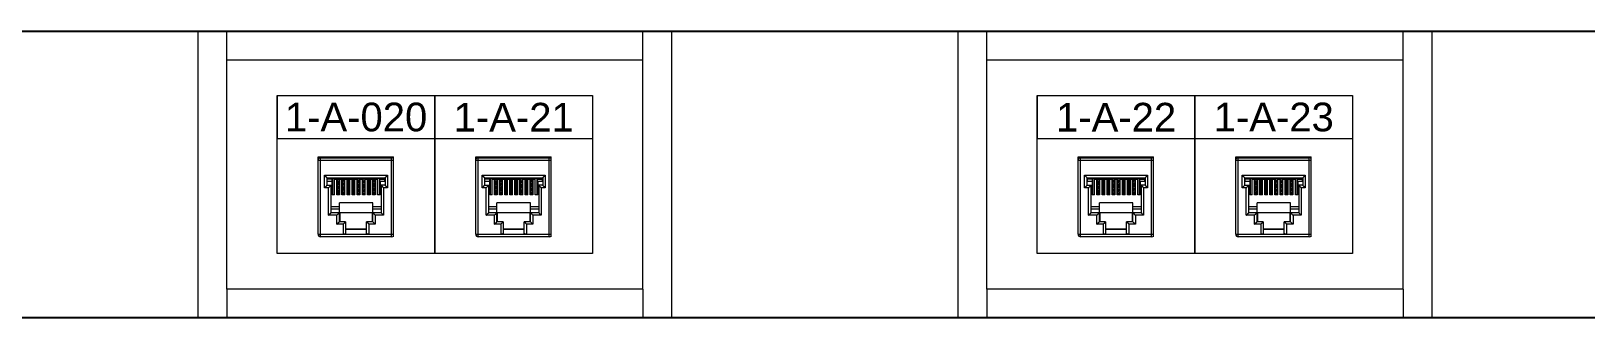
# Model space of a CAD drawing. Header units: metres. Extents: x -42301 to 31628, y -23013 to 30697.
# Drawn here: x 12948 to 19955, y 6381 to 7672 of the extents above; entities that cross this region are included whole.
import ezdxf

# ---------------------------------------------------------------- set-up
doc = ezdxf.new("R2010")
doc.units = ezdxf.units.M
doc.header["$LTSCALE"] = 0.01
doc.header["$MEASUREMENT"] = 0
doc.layers.add('Canales', color=250, linetype='Continuous', lineweight=25)
doc.layers.add('Roseta', color=250, linetype='Continuous', lineweight=5)
doc.styles.get("Standard").update_dxf_attribs({"font": 'Arial.ttf'})
pattern_1 = [(45, (-1253.841, -7845.457), (-4.0459774, 4.0459774), [])]
pattern_2 = [(45, (-543.4906, -7845.457), (-4.0459774, 4.0459774), [])]
pattern_3 = [(45, (2171.3384, -7845.457), (-4.0459774, 4.0459774), [])]
pattern_4 = [(45, (2881.6886, -7845.457), (-4.0459774, 4.0459774), [])]

msp = doc.modelspace()

# ---------------------------------------------------------------- hatches: boundary and pattern name
at = {"layer": 'Roseta'}
h = msp.add_hatch(dxfattribs=at)
h.set_pattern_fill('ANSI31', color=256, scale=1.802166, style=0)
h.set_pattern_definition(pattern_1)
h.paths.add_polyline_path([(14337.7, 7010.2), (14330.1, 7010.2), (14328.1, 7010), (14328.1, 6935.6), (14337.7, 6935.6)])
h = msp.add_hatch(dxfattribs=at)
h.set_pattern_fill('ANSI31', color=256, scale=1.802166, style=0)
h.set_pattern_definition(pattern_1)
h.paths.add_polyline_path([(14360.7, 7010.2), (14352.6, 7010.2), (14351, 7010), (14351, 6935.6), (14360.7, 6935.6)])
h.paths.add_polyline_path([(14383.5, 7010.2), (14373.8, 7010.2), (14373.8, 6935.6), (14383.5, 6935.6)])
h.paths.add_polyline_path([(14406.4, 7010.2), (14396.8, 7010.2), (14396.8, 6935.6), (14406.4, 6935.6)])
h.paths.add_polyline_path([(14429.2, 7010.2), (14419.5, 7010.2), (14419.5, 6935.6), (14429.2, 6935.6)])
h.paths.add_polyline_path([(14442.5, 6935.6), (14452.2, 6935.6), (14452.2, 7010.2), (14442.5, 7010.2)])
h.paths.add_polyline_path([(14465.5, 6935.6), (14475.2, 6935.6), (14475.2, 7010.2), (14465.5, 7010.2)])
h = msp.add_hatch(dxfattribs=at)
h.set_pattern_fill('ANSI31', color=256, scale=1.802166, style=0)
h.set_pattern_definition(pattern_1)
h.paths.add_polyline_path([(14488.8, 6935.6), (14498.5, 6935.6), (14498.5, 7010.1), (14497.9, 7010.2), (14488.8, 7010.2)])
h = msp.add_hatch(dxfattribs=at)
h.set_pattern_fill('ANSI31', color=256, scale=1.802166, style=0)
h.set_pattern_definition(pattern_2)
h.paths.add_polyline_path([(15048.1, 7010.2), (15040.5, 7010.2), (15038.5, 7010), (15038.5, 6935.6), (15048.1, 6935.6)])
h = msp.add_hatch(dxfattribs=at)
h.set_pattern_fill('ANSI31', color=256, scale=1.802166, style=0)
h.set_pattern_definition(pattern_2)
h.paths.add_polyline_path([(15071, 7010.2), (15062.9, 7010.2), (15061.4, 7010), (15061.4, 6935.6), (15071, 6935.6)])
h.paths.add_polyline_path([(15093.8, 7010.2), (15084.2, 7010.2), (15084.2, 6935.6), (15093.8, 6935.6)])
h.paths.add_polyline_path([(15116.8, 7010.2), (15107.1, 7010.2), (15107.1, 6935.6), (15116.8, 6935.6)])
h.paths.add_polyline_path([(15139.6, 7010.2), (15129.9, 7010.2), (15129.9, 6935.6), (15139.6, 6935.6)])
h.paths.add_polyline_path([(15152.8, 6935.6), (15162.6, 6935.6), (15162.6, 7010.2), (15152.8, 7010.2)])
h.paths.add_polyline_path([(15175.9, 6935.6), (15185.6, 6935.6), (15185.6, 7010.2), (15175.9, 7010.2)])
h = msp.add_hatch(dxfattribs=at)
h.set_pattern_fill('ANSI31', color=256, scale=1.802166, style=0)
h.set_pattern_definition(pattern_2)
h.paths.add_polyline_path([(15199.2, 6935.6), (15208.9, 6935.6), (15208.9, 7010.1), (15208.2, 7010.2), (15199.2, 7010.2)])
h = msp.add_hatch(dxfattribs=at)
h.set_pattern_fill('ANSI31', color=256, scale=1.802166, style=0)
h.set_pattern_definition(pattern_3)
h.paths.add_polyline_path([(17762.9, 7010.2), (17755.3, 7010.2), (17753.3, 7010), (17753.3, 6935.6), (17762.9, 6935.6)])
h = msp.add_hatch(dxfattribs=at)
h.set_pattern_fill('ANSI31', color=256, scale=1.802166, style=0)
h.set_pattern_definition(pattern_3)
h.paths.add_polyline_path([(17785.8, 7010.2), (17777.8, 7010.2), (17776.2, 7010), (17776.2, 6935.6), (17785.8, 6935.6)])
h.paths.add_polyline_path([(17808.7, 7010.2), (17799, 7010.2), (17799, 6935.6), (17808.7, 6935.6)])
h.paths.add_polyline_path([(17831.6, 7010.2), (17821.9, 7010.2), (17821.9, 6935.6), (17831.6, 6935.6)])
h.paths.add_polyline_path([(17854.4, 7010.2), (17844.7, 7010.2), (17844.7, 6935.6), (17854.4, 6935.6)])
h.paths.add_polyline_path([(17867.7, 6935.6), (17877.4, 6935.6), (17877.4, 7010.2), (17867.7, 7010.2)])
h.paths.add_polyline_path([(17890.7, 6935.6), (17900.4, 6935.6), (17900.4, 7010.2), (17890.7, 7010.2)])
h = msp.add_hatch(dxfattribs=at)
h.set_pattern_fill('ANSI31', color=256, scale=1.802166, style=0)
h.set_pattern_definition(pattern_3)
h.paths.add_polyline_path([(17914, 6935.6), (17923.7, 6935.6), (17923.7, 7010.1), (17923.1, 7010.2), (17914, 7010.2)])
h = msp.add_hatch(dxfattribs=at)
h.set_pattern_fill('ANSI31', color=256, scale=1.802166, style=0)
h.set_pattern_definition(pattern_4)
h.paths.add_polyline_path([(18473.3, 7010.2), (18465.7, 7010.2), (18463.6, 7010), (18463.6, 6935.6), (18473.3, 6935.6)])
h = msp.add_hatch(dxfattribs=at)
h.set_pattern_fill('ANSI31', color=256, scale=1.802166, style=0)
h.set_pattern_definition(pattern_4)
h.paths.add_polyline_path([(18496.2, 7010.2), (18488.1, 7010.2), (18486.5, 7010), (18486.5, 6935.6), (18496.2, 6935.6)])
h.paths.add_polyline_path([(18519, 7010.2), (18509.4, 7010.2), (18509.4, 6935.6), (18519, 6935.6)])
h.paths.add_polyline_path([(18542, 7010.2), (18532.3, 7010.2), (18532.3, 6935.6), (18542, 6935.6)])
h.paths.add_polyline_path([(18564.8, 7010.2), (18555.1, 7010.2), (18555.1, 6935.6), (18564.8, 6935.6)])
h.paths.add_polyline_path([(18578, 6935.6), (18587.7, 6935.6), (18587.7, 7010.2), (18578, 7010.2)])
h.paths.add_polyline_path([(18601.1, 6935.6), (18610.7, 6935.6), (18610.7, 7010.2), (18601.1, 7010.2)])
h = msp.add_hatch(dxfattribs=at)
h.set_pattern_fill('ANSI31', color=256, scale=1.802166, style=0)
h.set_pattern_definition(pattern_4)
h.paths.add_polyline_path([(18624.4, 6935.6), (18634, 6935.6), (18634, 7010.1), (18633.4, 7010.2), (18624.4, 7010.2)])

# ---------------------------------------------------------------- linework, layer by layer
at = {"layer": 'Canales'}
for p, q in [((7078.3, 7672.3), (25159.9, 7672.3)), ((25159.9, 6380.8), (7078.3, 6380.8))]:
    msp.add_line(p, q, dxfattribs=at)
at = {"layer": 'Roseta'}
for p, q in [((13701.3, 7672.3), (15834.9, 7672.3)), ((13701.3, 6380.8), (13701.3, 7672.3)), ((13830.5, 6509.9), (13830.5, 7672.3)), ((15705.8, 6509.9), (15705.8, 7672.3)), ((15834.9, 7672.3), (15834.9, 6380.8)), ((17126.5, 7672.3), (19260.1, 7672.3)), ((17126.5, 6380.8), (17126.5, 7672.3)), ((17255.6, 6509.9), (17255.6, 7672.3)), ((19131, 6509.9), (19131, 7672.3)), ((19260.1, 7672.3), (19260.1, 6380.8)), ((13830.5, 7543.2), (15705.8, 7543.2)), ((17255.6, 7543.2), (19131, 7543.2)), ((14057.8, 7381.7), (14768.1, 7381.7)), ((14057.8, 6671.4), (14057.8, 7381.7)), ((14057.8, 7381.7), (14057.8, 7188)), ((14768.1, 7381.7), (14768.1, 6671.4)), ((14768.1, 7381.7), (15478.5, 7381.7)), ((14768.1, 6671.4), (14768.1, 7381.7)), ((14768.1, 6671.4), (14768.1, 7381.7)), ((15478.5, 7381.7), (15478.5, 6671.4)), ((17482.9, 7381.7), (18193.3, 7381.7)), ((17482.9, 6671.4), (17482.9, 7381.7)), ((17482.9, 7381.7), (17482.9, 7188)), ((18193.3, 7381.7), (18193.3, 6671.4)), ((18193.3, 7381.7), (18903.6, 7381.7)), ((18193.3, 6671.4), (18193.3, 7381.7)), ((18193.3, 6671.4), (18193.3, 7381.7)), ((18903.6, 7381.7), (18903.6, 6671.4)), ((14057.8, 7188), (15478.5, 7188)), ((17482.9, 7188), (18903.6, 7188)), ((14241.7, 7106.5), (14581.9, 7106.5)), ((14952.1, 7106.5), (15292.2, 7106.5)), ((17666.9, 7106.5), (18007.1, 7106.5)), ((18377.3, 7106.5), (18717.4, 7106.5)), ((14572.9, 6746.1), (14253, 6746.1)), ((15283.2, 6746.1), (14963.4, 6746.1)), ((17998.1, 6746.1), (17678.2, 6746.1)), ((18708.4, 6746.1), (18388.5, 6746.1)), ((14768.1, 6671.4), (14057.8, 6671.4)), ((15478.5, 6671.4), (14768.1, 6671.4)), ((18193.3, 6671.4), (17482.9, 6671.4)), ((18903.6, 6671.4), (18193.3, 6671.4)), ((15705.8, 6509.9), (13830.5, 6509.9)), ((13830.5, 6509.9), (13830.5, 6380.8)), ((15705.8, 6509.9), (15705.8, 6380.8)), ((19131, 6509.9), (17255.6, 6509.9)), ((17255.6, 6509.9), (17255.6, 6380.8)), ((19131, 6509.9), (19131, 6380.8)), ((15834.9, 6380.8), (13701.3, 6380.8)), ((19260.1, 6380.8), (17126.5, 6380.8))]:
    msp.add_line(p, q, dxfattribs=at)
at = {"layer": 'Roseta', "linetype": 'Continuous'}
for p, q in [((14241.7, 6757.3), (14241.7, 7106.5)), ((14241.7, 7090.7), (14581.9, 7090.7)), ((14253, 6746.1), (14253, 7106.5)), ((14253, 7102), (14572.9, 7102)), ((14572.9, 6746.1), (14572.9, 7106.5)), ((14581.9, 6746.1), (14581.9, 7106.5)), ((14952.1, 6757.3), (14952.1, 7106.5)), ((14952.1, 7090.7), (15292.2, 7090.7)), ((14963.4, 6746.1), (14963.4, 7106.5)), ((14963.4, 7102), (15283.2, 7102)), ((15283.2, 6746.1), (15283.2, 7106.5)), ((15292.2, 6746.1), (15292.2, 7106.5)), ((17666.9, 6757.3), (17666.9, 7106.5)), ((17666.9, 7090.7), (18007.1, 7090.7)), ((17678.2, 6746.1), (17678.2, 7106.5)), ((17678.2, 7102), (17998.1, 7102)), ((17998.1, 6746.1), (17998.1, 7106.5)), ((18007.1, 6746.1), (18007.1, 7106.5)), ((18377.3, 6757.3), (18377.3, 7106.5)), ((18377.3, 7090.7), (18717.4, 7090.7)), ((18388.5, 6746.1), (18388.5, 7106.5)), ((18388.5, 7102), (18708.4, 7102)), ((18708.4, 6746.1), (18708.4, 7106.5)), ((18717.4, 6746.1), (18717.4, 7106.5)), ((14271, 7022.9), (14554.9, 7022.9)), ((14271, 6966.9), (14271, 7022.9)), ((14282.3, 7011.6), (14543.6, 7011.6)), ((14282.3, 6978.1), (14282.3, 7011.6)), ((14282.3, 7011.6), (14282.3, 7011.6)), ((14282.3, 7010.2), (14543.6, 7010.2)), ((14283.4, 6995), (14283.4, 7010.2)), ((14305.9, 6935.6), (14305.9, 7010.2)), ((14307.1, 7010.2), (14307.1, 6935.6)), ((14327.3, 7010.2), (14327.3, 6935.6)), ((14328.1, 7010.2), (14328.1, 6935.6)), ((14330.1, 7010.2), (14328.1, 7010)), ((14337.7, 7010.2), (14337.7, 6935.6)), ((14350.3, 7010.2), (14350.3, 6935.6)), ((14351, 7010.2), (14351, 6935.6)), ((14352.6, 7010.2), (14351, 7010)), ((14360.7, 7010.2), (14360.7, 6935.6)), ((14373.5, 7010.2), (14373.5, 6935.6)), ((14373.8, 7010.2), (14373.8, 6935.6)), ((14383.5, 7010.2), (14383.5, 6935.6)), ((14396.5, 7010.2), (14396.5, 6935.6)), ((14396.8, 7010.2), (14396.8, 6935.6)), ((14406.4, 7010.2), (14406.4, 6935.6)), ((14419.5, 7010.2), (14419.5, 6935.6)), ((14429.2, 7010.2), (14429.2, 6935.6)), ((14429.3, 7010.2), (14429.3, 6935.6)), ((14442.5, 7010.2), (14442.5, 6935.6)), ((14452.2, 7010.2), (14452.2, 6935.6)), ((14452.3, 7010.2), (14452.3, 6935.6)), ((14465.5, 7010.2), (14465.5, 6935.6)), ((14475.2, 7010.2), (14475.2, 6935.6)), ((14475.7, 7010.2), (14475.7, 6935.6)), ((14488.8, 7010.2), (14488.8, 6935.6)), ((14498.5, 7010.1), (14497.9, 7010.2)), ((14498.5, 7010.2), (14498.5, 6935.6)), ((14498.5, 7010.2), (14498.5, 7010.1)), ((14499, 7010.2), (14499, 6935.6)), ((14518.8, 6935.6), (14518.8, 7010.2)), ((14519.9, 6935.6), (14519.9, 7010.2)), ((14542.5, 6995), (14542.5, 7010.2)), ((14543.6, 7011.6), (14543.6, 6978.1)), ((14543.6, 7011.6), (14543.6, 7011.6)), ((14554.9, 7022.9), (14554.9, 6966.9)), ((14981.4, 7022.9), (15265.2, 7022.9)), ((14981.4, 6966.9), (14981.4, 7022.9)), ((14992.6, 7011.6), (15254, 7011.6)), ((14992.6, 6978.1), (14992.6, 7011.6)), ((14992.6, 7011.6), (14992.6, 7011.6)), ((14992.6, 7010.2), (15254, 7010.2)), ((14993.8, 6995), (14993.8, 7010.2)), ((15016.3, 6935.6), (15016.3, 7010.2)), ((15017.4, 7010.2), (15017.4, 6935.6)), ((15037.6, 7010.2), (15037.6, 6935.6)), ((15038.5, 7010.2), (15038.5, 6935.6)), ((15040.5, 7010.2), (15038.5, 7010)), ((15048.1, 7010.2), (15048.1, 6935.6)), ((15060.7, 7010.2), (15060.7, 6935.6)), ((15061.4, 7010.2), (15061.4, 6935.6)), ((15062.9, 7010.2), (15061.4, 7010)), ((15071, 7010.2), (15071, 6935.6)), ((15083.8, 7010.2), (15083.8, 6935.6)), ((15084.2, 7010.2), (15084.2, 6935.6)), ((15093.8, 7010.2), (15093.8, 6935.6)), ((15106.8, 7010.2), (15106.8, 6935.6)), ((15107.1, 7010.2), (15107.1, 6935.6)), ((15116.8, 7010.2), (15116.8, 6935.6)), ((15129.9, 7010.2), (15129.9, 6935.6)), ((15139.6, 7010.2), (15139.6, 6935.6)), ((15139.7, 7010.2), (15139.7, 6935.6)), ((15152.8, 7010.2), (15152.8, 6935.6)), ((15162.6, 7010.2), (15162.6, 6935.6)), ((15162.7, 7010.2), (15162.7, 6935.6)), ((15175.9, 7010.2), (15175.9, 6935.6)), ((15185.6, 7010.2), (15185.6, 6935.6)), ((15186, 7010.2), (15186, 6935.6)), ((15199.2, 7010.2), (15199.2, 6935.6)), ((15208.9, 7010.1), (15208.2, 7010.2)), ((15208.9, 7010.2), (15208.9, 6935.6)), ((15208.9, 7010.2), (15208.9, 7010.1)), ((15209.4, 7010.2), (15209.4, 6935.6)), ((15229.2, 6935.6), (15229.2, 7010.2)), ((15230.3, 6935.6), (15230.3, 7010.2)), ((15252.8, 6995), (15252.8, 7010.2)), ((15254, 7011.6), (15254, 6978.1)), ((15254, 7011.6), (15254, 7011.6)), ((15265.2, 7022.9), (15265.2, 6966.9)), ((17696.2, 7022.9), (17980, 7022.9)), ((17696.2, 6966.9), (17696.2, 7022.9)), ((17707.5, 7011.6), (17968.8, 7011.6)), ((17707.5, 6978.1), (17707.5, 7011.6)), ((17707.5, 7011.6), (17707.5, 7011.6)), ((17707.5, 7010.2), (17968.8, 7010.2)), ((17708.6, 6995), (17708.6, 7010.2)), ((17731.1, 6935.6), (17731.1, 7010.2)), ((17732.2, 7010.2), (17732.2, 6935.6)), ((17752.5, 7010.2), (17752.5, 6935.6)), ((17753.3, 7010.2), (17753.3, 6935.6)), ((17755.3, 7010.2), (17753.3, 7010)), ((17762.9, 7010.2), (17762.9, 6935.6)), ((17775.5, 7010.2), (17775.5, 6935.6)), ((17776.2, 7010.2), (17776.2, 6935.6)), ((17777.8, 7010.2), (17776.2, 7010)), ((17785.8, 7010.2), (17785.8, 6935.6)), ((17798.6, 7010.2), (17798.6, 6935.6)), ((17799, 7010.2), (17799, 6935.6)), ((17808.7, 7010.2), (17808.7, 6935.6)), ((17821.7, 7010.2), (17821.7, 6935.6)), ((17821.9, 7010.2), (17821.9, 6935.6)), ((17831.6, 7010.2), (17831.6, 6935.6)), ((17844.7, 7010.2), (17844.7, 6935.6)), ((17854.4, 7010.2), (17854.4, 6935.6)), ((17854.5, 7010.2), (17854.5, 6935.6)), ((17867.7, 7010.2), (17867.7, 6935.6)), ((17877.4, 7010.2), (17877.4, 6935.6)), ((17877.5, 7010.2), (17877.5, 6935.6)), ((17890.7, 7010.2), (17890.7, 6935.6)), ((17900.4, 7010.2), (17900.4, 6935.6)), ((17900.9, 7010.2), (17900.9, 6935.6)), ((17914, 7010.2), (17914, 6935.6)), ((17923.7, 7010.1), (17923.1, 7010.2)), ((17923.7, 7010.2), (17923.7, 6935.6)), ((17923.7, 7010.2), (17923.7, 7010.1)), ((17924.2, 7010.2), (17924.2, 6935.6)), ((17944, 6935.6), (17944, 7010.2)), ((17945.1, 6935.6), (17945.1, 7010.2)), ((17967.7, 6995), (17967.7, 7010.2)), ((17968.8, 7011.6), (17968.8, 6978.1)), ((17968.8, 7011.6), (17968.8, 7011.6)), ((17980, 7022.9), (17980, 6966.9)), ((18406.6, 7022.9), (18690.4, 7022.9)), ((18406.6, 6966.9), (18406.6, 7022.9)), ((18417.8, 7011.6), (18679.1, 7011.6)), ((18417.8, 6978.1), (18417.8, 7011.6)), ((18417.8, 7011.6), (18417.8, 7011.6)), ((18417.8, 7010.2), (18679.1, 7010.2)), ((18418.9, 6995), (18418.9, 7010.2)), ((18441.5, 6935.6), (18441.5, 7010.2)), ((18442.6, 7010.2), (18442.6, 6935.6)), ((18462.8, 7010.2), (18462.8, 6935.6)), ((18463.6, 7010.2), (18463.6, 6935.6)), ((18465.7, 7010.2), (18463.6, 7010)), ((18473.3, 7010.2), (18473.3, 6935.6)), ((18485.9, 7010.2), (18485.9, 6935.6)), ((18486.5, 7010.2), (18486.5, 6935.6)), ((18488.1, 7010.2), (18486.5, 7010)), ((18496.2, 7010.2), (18496.2, 6935.6)), ((18509, 7010.2), (18509, 6935.6)), ((18509.4, 7010.2), (18509.4, 6935.6)), ((18519, 7010.2), (18519, 6935.6)), ((18532, 7010.2), (18532, 6935.6)), ((18532.3, 7010.2), (18532.3, 6935.6)), ((18542, 7010.2), (18542, 6935.6)), ((18555.1, 7010.2), (18555.1, 6935.6)), ((18564.8, 7010.2), (18564.8, 6935.6)), ((18564.8, 7010.2), (18564.8, 6935.6)), ((18578, 7010.2), (18578, 6935.6)), ((18587.7, 7010.2), (18587.7, 6935.6)), ((18587.8, 7010.2), (18587.8, 6935.6)), ((18601.1, 7010.2), (18601.1, 6935.6)), ((18610.7, 7010.2), (18610.7, 6935.6)), ((18611.2, 7010.2), (18611.2, 6935.6)), ((18624.4, 7010.2), (18624.4, 6935.6)), ((18634, 7010.1), (18633.4, 7010.2)), ((18634, 7010.2), (18634, 6935.6)), ((18634, 7010.2), (18634, 7010.1)), ((18634.6, 7010.2), (18634.6, 6935.6)), ((18654.4, 6935.6), (18654.4, 7010.2)), ((18655.5, 6935.6), (18655.5, 7010.2)), ((18678, 6995), (18678, 7010.2)), ((18679.1, 7011.6), (18679.1, 6978.1)), ((18679.1, 7011.6), (18679.1, 7011.6)), ((18690.4, 7022.9), (18690.4, 6966.9)), ((14289, 6966.9), (14271, 6966.9)), ((14282.3, 7004.9), (14283.4, 7004.9)), ((14282.3, 6978.1), (14304.8, 6978.1)), ((14305.9, 7006.2), (14283.4, 7006.2)), ((14305.9, 6995), (14283.4, 6995)), ((14289, 6843), (14289, 6966.9)), ((14300.3, 6854.2), (14300.3, 6978.1)), ((14304.8, 6995), (14304.8, 6935.6)), ((14315.7, 6935.6), (14315.7, 7005)), ((14315.7, 7005), (14326.3, 7005)), ((14326.3, 7004.9), (14315.7, 7004.9)), ((14326.3, 6935.6), (14326.3, 7005)), ((14338.7, 6935.6), (14338.7, 7005)), ((14338.7, 7005), (14349.3, 7005)), ((14349.3, 7004.9), (14338.7, 7004.9)), ((14349.3, 6935.6), (14349.3, 7005)), ((14361.7, 6935.6), (14361.7, 7005)), ((14361.7, 7005), (14372.3, 7005)), ((14372.3, 7004.9), (14361.7, 7004.9)), ((14372.3, 6935.6), (14372.3, 7005)), ((14384.7, 6935.6), (14384.7, 7005)), ((14384.7, 7005), (14395.3, 7005)), ((14395.3, 7004.9), (14384.7, 7004.9)), ((14395.3, 6935.6), (14395.3, 7005)), ((14407.7, 6935.6), (14407.7, 7005)), ((14407.7, 7005), (14418.2, 7005)), ((14418.2, 7004.9), (14407.7, 7004.9)), ((14418.2, 6935.6), (14418.2, 7005)), ((14430.6, 6935.6), (14430.6, 7005)), ((14430.6, 7005), (14441.2, 7005)), ((14441.2, 7004.9), (14430.6, 7004.9)), ((14441.2, 6935.6), (14441.2, 7005)), ((14453.6, 6935.6), (14453.6, 7005)), ((14453.6, 7005), (14464.2, 7005)), ((14464.2, 7004.9), (14453.6, 7004.9)), ((14464.2, 6935.6), (14464.2, 7005)), ((14476.6, 6935.6), (14476.6, 7005)), ((14476.6, 7005), (14487.2, 7005)), ((14487.2, 7004.9), (14476.6, 7004.9)), ((14487.2, 6935.6), (14487.2, 7005)), ((14499.6, 6935.6), (14499.6, 7005)), ((14499.6, 7005), (14510.1, 7005)), ((14510.1, 7004.9), (14499.6, 7004.9)), ((14510.1, 6935.6), (14510.1, 7005)), ((14519.9, 7006.2), (14542.5, 7006.2)), ((14542.5, 6995), (14519.9, 6995)), ((14521.1, 6995), (14521.1, 6935.6)), ((14543.6, 6978.1), (14521.1, 6978.1)), ((14525.6, 6978.1), (14525.6, 6854.2)), ((14554.9, 6966.9), (14536.8, 6966.9)), ((14536.8, 6966.9), (14536.8, 6843)), ((14543.6, 7004.9), (14542.5, 7004.9)), ((14999.4, 6966.9), (14981.4, 6966.9)), ((14992.6, 7004.9), (14993.8, 7004.9)), ((14992.6, 6978.1), (15015.2, 6978.1)), ((15016.3, 7006.2), (14993.8, 7006.2)), ((15016.3, 6995), (14993.8, 6995)), ((14999.4, 6843), (14999.4, 6966.9)), ((15010.7, 6854.2), (15010.7, 6978.1)), ((15015.2, 6995), (15015.2, 6935.6)), ((15026.1, 6935.6), (15026.1, 7005)), ((15026.1, 7005), (15036.7, 7005)), ((15036.7, 7004.9), (15026.1, 7004.9)), ((15036.7, 6935.6), (15036.7, 7005)), ((15049.1, 6935.6), (15049.1, 7005)), ((15049.1, 7005), (15059.7, 7005)), ((15059.7, 7004.9), (15049.1, 7004.9)), ((15059.7, 6935.6), (15059.7, 7005)), ((15072, 6935.6), (15072, 7005)), ((15072, 7005), (15082.6, 7005)), ((15082.6, 7004.9), (15072, 7004.9)), ((15082.6, 6935.6), (15082.6, 7005)), ((15095, 6935.6), (15095, 7005)), ((15095, 7005), (15105.6, 7005)), ((15105.6, 7004.9), (15095, 7004.9)), ((15105.6, 6935.6), (15105.6, 7005)), ((15118, 6935.6), (15118, 7005)), ((15118, 7005), (15128.6, 7005)), ((15128.6, 7004.9), (15118, 7004.9)), ((15128.6, 6935.6), (15128.6, 7005)), ((15141, 6935.6), (15141, 7005)), ((15141, 7005), (15151.6, 7005)), ((15151.6, 7004.9), (15141, 7004.9)), ((15151.6, 6935.6), (15151.6, 7005)), ((15164, 6935.6), (15164, 7005)), ((15164, 7005), (15174.5, 7005)), ((15174.5, 7004.9), (15164, 7004.9)), ((15174.5, 6935.6), (15174.5, 7005)), ((15186.9, 6935.6), (15186.9, 7005)), ((15186.9, 7005), (15197.5, 7005)), ((15197.5, 7004.9), (15186.9, 7004.9)), ((15197.5, 6935.6), (15197.5, 7005)), ((15209.9, 6935.6), (15209.9, 7005)), ((15209.9, 7005), (15220.5, 7005)), ((15220.5, 7004.9), (15209.9, 7004.9)), ((15220.5, 6935.6), (15220.5, 7005)), ((15230.3, 7006.2), (15252.8, 7006.2)), ((15252.8, 6995), (15230.3, 6995)), ((15231.4, 6995), (15231.4, 6935.6)), ((15254, 6978.1), (15231.4, 6978.1)), ((15235.9, 6978.1), (15235.9, 6854.2)), ((15265.2, 6966.9), (15247.2, 6966.9)), ((15247.2, 6966.9), (15247.2, 6843)), ((15254, 7004.9), (15252.8, 7004.9)), ((17714.2, 6966.9), (17696.2, 6966.9)), ((17707.5, 7004.9), (17708.6, 7004.9)), ((17707.5, 6978.1), (17730, 6978.1)), ((17731.1, 7006.2), (17708.6, 7006.2)), ((17731.1, 6995), (17708.6, 6995)), ((17714.2, 6843), (17714.2, 6966.9)), ((17725.5, 6854.2), (17725.5, 6978.1)), ((17730, 6995), (17730, 6935.6)), ((17740.9, 6935.6), (17740.9, 7005)), ((17740.9, 7005), (17751.5, 7005)), ((17751.5, 7004.9), (17740.9, 7004.9)), ((17751.5, 6935.6), (17751.5, 7005)), ((17763.9, 6935.6), (17763.9, 7005)), ((17763.9, 7005), (17774.5, 7005)), ((17774.5, 7004.9), (17763.9, 7004.9)), ((17774.5, 6935.6), (17774.5, 7005)), ((17786.9, 6935.6), (17786.9, 7005)), ((17786.9, 7005), (17797.5, 7005)), ((17797.5, 7004.9), (17786.9, 7004.9)), ((17797.5, 6935.6), (17797.5, 7005)), ((17809.9, 6935.6), (17809.9, 7005)), ((17809.9, 7005), (17820.4, 7005)), ((17820.4, 7004.9), (17809.9, 7004.9)), ((17820.4, 6935.6), (17820.4, 7005)), ((17832.8, 6935.6), (17832.8, 7005)), ((17832.8, 7005), (17843.4, 7005)), ((17843.4, 7004.9), (17832.8, 7004.9)), ((17843.4, 6935.6), (17843.4, 7005)), ((17855.8, 6935.6), (17855.8, 7005)), ((17855.8, 7005), (17866.4, 7005)), ((17866.4, 7004.9), (17855.8, 7004.9)), ((17866.4, 6935.6), (17866.4, 7005)), ((17878.8, 6935.6), (17878.8, 7005)), ((17878.8, 7005), (17889.4, 7005)), ((17889.4, 7004.9), (17878.8, 7004.9)), ((17889.4, 6935.6), (17889.4, 7005)), ((17901.8, 6935.6), (17901.8, 7005)), ((17901.8, 7005), (17912.4, 7005)), ((17912.4, 7004.9), (17901.8, 7004.9)), ((17912.4, 6935.6), (17912.4, 7005)), ((17924.7, 6935.6), (17924.7, 7005)), ((17924.7, 7005), (17935.3, 7005)), ((17935.3, 7004.9), (17924.7, 7004.9)), ((17935.3, 6935.6), (17935.3, 7005)), ((17945.1, 7006.2), (17967.7, 7006.2)), ((17967.7, 6995), (17945.1, 6995)), ((17946.3, 6995), (17946.3, 6935.6)), ((17968.8, 6978.1), (17946.3, 6978.1)), ((17950.8, 6978.1), (17950.8, 6854.2)), ((17980, 6966.9), (17962, 6966.9)), ((17962, 6966.9), (17962, 6843)), ((17968.8, 7004.9), (17967.7, 7004.9)), ((18424.6, 6966.9), (18406.6, 6966.9)), ((18417.8, 7004.9), (18418.9, 7004.9)), ((18417.8, 6978.1), (18440.3, 6978.1)), ((18441.5, 7006.2), (18418.9, 7006.2)), ((18441.5, 6995), (18418.9, 6995)), ((18424.6, 6843), (18424.6, 6966.9)), ((18435.8, 6854.2), (18435.8, 6978.1)), ((18440.3, 6995), (18440.3, 6935.6)), ((18451.3, 6935.6), (18451.3, 7005)), ((18451.3, 7005), (18461.9, 7005)), ((18461.9, 7004.9), (18451.3, 7004.9)), ((18461.9, 6935.6), (18461.9, 7005)), ((18474.2, 6935.6), (18474.2, 7005)), ((18474.2, 7005), (18484.8, 7005)), ((18484.8, 7004.9), (18474.2, 7004.9)), ((18484.8, 6935.6), (18484.8, 7005)), ((18497.2, 6935.6), (18497.2, 7005)), ((18497.2, 7005), (18507.8, 7005)), ((18507.8, 7004.9), (18497.2, 7004.9)), ((18507.8, 6935.6), (18507.8, 7005)), ((18520.2, 6935.6), (18520.2, 7005)), ((18520.2, 7005), (18530.8, 7005)), ((18530.8, 7004.9), (18520.2, 7004.9)), ((18530.8, 6935.6), (18530.8, 7005)), ((18543.2, 6935.6), (18543.2, 7005)), ((18543.2, 7005), (18553.8, 7005)), ((18553.8, 7004.9), (18543.2, 7004.9)), ((18553.8, 6935.6), (18553.8, 7005)), ((18566.2, 6935.6), (18566.2, 7005)), ((18566.2, 7005), (18576.7, 7005)), ((18576.7, 7004.9), (18566.2, 7004.9)), ((18576.7, 6935.6), (18576.7, 7005)), ((18589.1, 6935.6), (18589.1, 7005)), ((18589.1, 7005), (18599.7, 7005)), ((18599.7, 7004.9), (18589.1, 7004.9)), ((18599.7, 6935.6), (18599.7, 7005)), ((18612.1, 6935.6), (18612.1, 7005)), ((18612.1, 7005), (18622.7, 7005)), ((18622.7, 7004.9), (18612.1, 7004.9)), ((18622.7, 6935.6), (18622.7, 7005)), ((18635.1, 6935.6), (18635.1, 7005)), ((18635.1, 7005), (18645.7, 7005)), ((18645.7, 7004.9), (18635.1, 7004.9)), ((18645.7, 6935.6), (18645.7, 7005)), ((18655.5, 7006.2), (18678, 7006.2)), ((18678, 6995), (18655.5, 6995)), ((18656.6, 6995), (18656.6, 6935.6)), ((18679.1, 6978.1), (18656.6, 6978.1)), ((18661.1, 6978.1), (18661.1, 6854.2)), ((18690.4, 6966.9), (18672.4, 6966.9)), ((18672.4, 6966.9), (18672.4, 6843)), ((18679.1, 7004.9), (18678, 7004.9)), ((14337.5, 6881.2), (14300.3, 6881.2)), ((14337.5, 6870), (14300.3, 6870)), ((14315.7, 6935.6), (14304.8, 6935.6)), ((14338.7, 6935.6), (14326.3, 6935.6)), ((14337.5, 6813.7), (14337.5, 6899.3)), ((14488.4, 6899.3), (14337.5, 6899.3)), ((14361.7, 6935.6), (14349.3, 6935.6)), ((14384.7, 6935.6), (14372.3, 6935.6)), ((14407.7, 6935.6), (14395.3, 6935.6)), ((14430.6, 6935.6), (14418.2, 6935.6)), ((14453.6, 6935.6), (14441.2, 6935.6)), ((14476.6, 6935.6), (14464.2, 6935.6)), ((14499.6, 6935.6), (14487.2, 6935.6)), ((14488.4, 6813.7), (14488.4, 6899.3)), ((14525.6, 6881.2), (14488.4, 6881.2)), ((14525.6, 6870), (14488.4, 6870)), ((14521.1, 6935.6), (14510.1, 6935.6)), ((15047.8, 6881.2), (15010.7, 6881.2)), ((15047.8, 6870), (15010.7, 6870)), ((15026.1, 6935.6), (15015.2, 6935.6)), ((15049.1, 6935.6), (15036.7, 6935.6)), ((15047.8, 6813.7), (15047.8, 6899.3)), ((15198.8, 6899.3), (15047.8, 6899.3)), ((15072, 6935.6), (15059.7, 6935.6)), ((15095, 6935.6), (15082.6, 6935.6)), ((15118, 6935.6), (15105.6, 6935.6)), ((15141, 6935.6), (15128.6, 6935.6)), ((15164, 6935.6), (15151.6, 6935.6)), ((15186.9, 6935.6), (15174.5, 6935.6)), ((15209.9, 6935.6), (15197.5, 6935.6)), ((15198.8, 6813.7), (15198.8, 6899.3)), ((15235.9, 6881.2), (15198.8, 6881.2)), ((15235.9, 6870), (15198.8, 6870)), ((15231.4, 6935.6), (15220.5, 6935.6)), ((17762.7, 6881.2), (17725.5, 6881.2)), ((17762.7, 6870), (17725.5, 6870)), ((17740.9, 6935.6), (17730, 6935.6)), ((17763.9, 6935.6), (17751.5, 6935.6)), ((17762.7, 6813.7), (17762.7, 6899.3)), ((17913.6, 6899.3), (17762.7, 6899.3)), ((17786.9, 6935.6), (17774.5, 6935.6)), ((17809.9, 6935.6), (17797.5, 6935.6)), ((17832.8, 6935.6), (17820.4, 6935.6)), ((17855.8, 6935.6), (17843.4, 6935.6)), ((17878.8, 6935.6), (17866.4, 6935.6)), ((17901.8, 6935.6), (17889.4, 6935.6)), ((17924.7, 6935.6), (17912.4, 6935.6)), ((17913.6, 6813.7), (17913.6, 6899.3)), ((17950.8, 6881.2), (17913.6, 6881.2)), ((17950.8, 6870), (17913.6, 6870)), ((17946.3, 6935.6), (17935.3, 6935.6)), ((18473, 6881.2), (18435.8, 6881.2)), ((18473, 6870), (18435.8, 6870)), ((18451.3, 6935.6), (18440.3, 6935.6)), ((18474.2, 6935.6), (18461.9, 6935.6)), ((18473, 6813.7), (18473, 6899.3)), ((18623.9, 6899.3), (18473, 6899.3)), ((18497.2, 6935.6), (18484.8, 6935.6)), ((18520.2, 6935.6), (18507.8, 6935.6)), ((18543.2, 6935.6), (18530.8, 6935.6)), ((18566.2, 6935.6), (18553.8, 6935.6)), ((18589.1, 6935.6), (18576.7, 6935.6)), ((18612.1, 6935.6), (18599.7, 6935.6)), ((18635.1, 6935.6), (18622.7, 6935.6)), ((18623.9, 6813.7), (18623.9, 6899.3)), ((18661.1, 6881.2), (18623.9, 6881.2)), ((18661.1, 6870), (18623.9, 6870)), ((18656.6, 6935.6), (18645.7, 6935.6)), ((14326.2, 6843), (14289, 6843)), ((14525.6, 6854.2), (14300.3, 6854.2)), ((14326.2, 6802.4), (14326.2, 6843)), ((14354.4, 6802.4), (14326.2, 6802.4)), ((14365.6, 6813.7), (14337.5, 6813.7)), ((14337.9, 6854.2), (14337.9, 6813.7)), ((14339.1, 6854.2), (14339.1, 6813.7)), ((14354.4, 6802.4), (14354.4, 6757.3)), ((14365.6, 6813.7), (14365.6, 6760.7)), ((14460.3, 6760.7), (14460.3, 6813.7)), ((14488.4, 6813.7), (14460.3, 6813.7)), ((14471.5, 6757.3), (14471.5, 6802.4)), ((14499.7, 6802.4), (14471.5, 6802.4)), ((14486.8, 6813.7), (14486.8, 6854.2)), ((14488, 6813.7), (14488, 6854.2)), ((14499.7, 6843), (14499.7, 6802.4)), ((14536.8, 6843), (14499.7, 6843)), ((15036.6, 6843), (14999.4, 6843)), ((15235.9, 6854.2), (15010.7, 6854.2)), ((15036.6, 6802.4), (15036.6, 6843)), ((15064.7, 6802.4), (15036.6, 6802.4)), ((15076, 6813.7), (15047.8, 6813.7)), ((15048.3, 6854.2), (15048.3, 6813.7)), ((15049.4, 6854.2), (15049.4, 6813.7)), ((15064.7, 6802.4), (15064.7, 6757.3)), ((15076, 6813.7), (15076, 6760.7)), ((15170.6, 6760.7), (15170.6, 6813.7)), ((15198.8, 6813.7), (15170.6, 6813.7)), ((15181.9, 6757.3), (15181.9, 6802.4)), ((15210, 6802.4), (15181.9, 6802.4)), ((15197.2, 6813.7), (15197.2, 6854.2)), ((15198.3, 6813.7), (15198.3, 6854.2)), ((15210, 6843), (15210, 6802.4)), ((15247.2, 6843), (15210, 6843)), ((17751.4, 6843), (17714.2, 6843)), ((17950.8, 6854.2), (17725.5, 6854.2)), ((17751.4, 6802.4), (17751.4, 6843)), ((17779.6, 6802.4), (17751.4, 6802.4)), ((17790.8, 6813.7), (17762.7, 6813.7)), ((17763.1, 6854.2), (17763.1, 6813.7)), ((17764.2, 6854.2), (17764.2, 6813.7)), ((17779.6, 6802.4), (17779.6, 6757.3)), ((17790.8, 6813.7), (17790.8, 6760.7)), ((17885.4, 6760.7), (17885.4, 6813.7)), ((17913.6, 6813.7), (17885.4, 6813.7)), ((17896.7, 6757.3), (17896.7, 6802.4)), ((17924.9, 6802.4), (17896.7, 6802.4)), ((17912, 6813.7), (17912, 6854.2)), ((17913.1, 6813.7), (17913.1, 6854.2)), ((17924.9, 6843), (17924.9, 6802.4)), ((17962, 6843), (17924.9, 6843)), ((18461.7, 6843), (18424.6, 6843)), ((18661.1, 6854.2), (18435.8, 6854.2)), ((18461.7, 6802.4), (18461.7, 6843)), ((18489.9, 6802.4), (18461.7, 6802.4)), ((18501.2, 6813.7), (18473, 6813.7)), ((18473.5, 6854.2), (18473.5, 6813.7)), ((18474.6, 6854.2), (18474.6, 6813.7)), ((18489.9, 6802.4), (18489.9, 6757.3)), ((18501.2, 6813.7), (18501.2, 6760.7)), ((18595.8, 6760.7), (18595.8, 6813.7)), ((18623.9, 6813.7), (18595.8, 6813.7)), ((18607, 6757.3), (18607, 6802.4)), ((18635.2, 6802.4), (18607, 6802.4)), ((18622.4, 6813.7), (18622.4, 6854.2)), ((18623.5, 6813.7), (18623.5, 6854.2)), ((18635.2, 6843), (18635.2, 6802.4)), ((18672.4, 6843), (18635.2, 6843)), ((14241.7, 6757.3), (14581.9, 6757.3)), ((14365.6, 6782.1), (14460.3, 6782.1)), ((14365.6, 6781), (14460.3, 6781)), ((14365.6, 6779.9), (14460.3, 6779.9)), ((14952.1, 6757.3), (15292.2, 6757.3)), ((15076, 6782.1), (15170.6, 6782.1)), ((15076, 6781), (15170.6, 6781)), ((15076, 6779.9), (15170.6, 6779.9)), ((17666.9, 6757.3), (18007.1, 6757.3)), ((17790.8, 6782.1), (17885.4, 6782.1)), ((17790.8, 6781), (17885.4, 6781)), ((17790.8, 6779.9), (17885.4, 6779.9)), ((18377.3, 6757.3), (18717.4, 6757.3)), ((18501.2, 6782.1), (18595.8, 6782.1)), ((18501.2, 6781), (18595.8, 6781)), ((18501.2, 6779.9), (18595.8, 6779.9))]:
    msp.add_line(p, q, dxfattribs=at)
for centre, start, end in [((14253, 7090.7), 90, 180), ((14572.9, 7090.7), 36.23422, 90), ((14963.4, 7090.7), 90, 180), ((15283.2, 7090.7), 36.23422, 90), ((17678.2, 7090.7), 90, 180), ((17998.1, 7090.7), 36.23422, 90), ((18388.5, 7090.7), 90, 180), ((18708.4, 7090.7), 36.23422, 90), ((14253, 6757.3), 180, 270), ((14572.9, 6757.3), 270, 323.26635), ((14963.4, 6757.3), 180, 270), ((15283.2, 6757.3), 270, 323.26635), ((17678.2, 6757.3), 180, 270), ((17998.1, 6757.3), 270, 323.26635), ((18388.5, 6757.3), 180, 270), ((18708.4, 6757.3), 270, 323.26635)]:
    msp.add_arc(centre, 11.3, start, end, dxfattribs=at)
for points, start_tangent, end_tangent in [([(14282.3, 7011.6), (14281.9, 7012), (14281, 7012.9), (14279.7, 7014.2), (14278.1, 7015.8), (14276.5, 7017.4), (14274.7, 7019.2), (14272.8, 7021.1), (14271, 7022.9)], (-0.707107, 0.707107), (-0.707107, 0.707107)), ([(14543.6, 7011.6), (14544, 7012), (14544.9, 7012.9), (14546.2, 7014.2), (14547.7, 7015.8), (14549.4, 7017.4), (14551.2, 7019.2), (14553.1, 7021.1), (14554.9, 7022.9)], (0.707107, 0.707107), (0.707107, 0.707107)), ([(14992.6, 7011.6), (14992.2, 7012), (14991.3, 7012.9), (14990, 7014.2), (14988.5, 7015.8), (14986.8, 7017.4), (14985, 7019.2), (14983.2, 7021.1), (14981.4, 7022.9)], (-0.707107, 0.707107), (-0.707107, 0.707107)), ([(15254, 7011.6), (15254.4, 7012), (15255.3, 7012.9), (15256.6, 7014.2), (15258.1, 7015.8), (15259.8, 7017.4), (15261.6, 7019.2), (15263.4, 7021.1), (15265.2, 7022.9)], (0.707107, 0.707107), (0.707107, 0.707107)), ([(17707.5, 7011.6), (17707.1, 7012), (17706.1, 7012.9), (17704.8, 7014.2), (17703.3, 7015.8), (17701.6, 7017.4), (17699.8, 7019.2), (17698, 7021.1), (17696.2, 7022.9)], (-0.707107, 0.707107), (-0.707107, 0.707107)), ([(17968.8, 7011.6), (17969.2, 7012), (17970.1, 7012.9), (17971.4, 7014.2), (17972.9, 7015.8), (17974.6, 7017.4), (17976.4, 7019.2), (17978.2, 7021.1), (17980, 7022.9)], (0.707107, 0.707107), (0.707107, 0.707107)), ([(18417.8, 7011.6), (18417.4, 7012), (18416.5, 7012.9), (18415.2, 7014.2), (18413.7, 7015.8), (18412, 7017.4), (18410.2, 7019.2), (18408.4, 7021.1), (18406.6, 7022.9)], (-0.707107, 0.707107), (-0.707107, 0.707107)), ([(18679.1, 7011.6), (18679.5, 7012), (18680.5, 7012.9), (18681.8, 7014.2), (18683.3, 7015.8), (18685, 7017.4), (18686.8, 7019.2), (18688.6, 7021.1), (18690.4, 7022.9)], (0.707107, 0.707107), (0.707107, 0.707107)), ([(14271, 6966.9), (14272.9, 6968.7), (14274.7, 6970.5), (14276.5, 6972.3), (14278.2, 6974.1), (14279.8, 6975.6), (14281, 6976.9), (14281.9, 6977.8), (14282.3, 6978.1)], (0.707107, 0.707107), (0.707107, 0.707107)), ([(14289, 6966.9), (14290.9, 6968.7), (14292.7, 6970.5), (14294.5, 6972.3), (14296.2, 6974.1), (14297.8, 6975.6), (14299.1, 6976.9), (14300, 6977.8), (14300.3, 6978.1)], (0.707107, 0.707107), (0.707107, 0.707107)), ([(14536.8, 6966.9), (14535, 6968.7), (14533.2, 6970.5), (14531.3, 6972.3), (14529.6, 6974.1), (14528.1, 6975.6), (14526.8, 6976.9), (14525.9, 6977.8), (14525.6, 6978.1)], (-0.707107, 0.707107), (-0.707107, 0.707107)), ([(14554.9, 6966.9), (14553, 6968.7), (14551.2, 6970.5), (14549.4, 6972.3), (14547.7, 6974.1), (14546.1, 6975.6), (14544.8, 6976.9), (14543.9, 6977.8), (14543.6, 6978.1)], (-0.707107, 0.707107), (-0.707107, 0.707107)), ([(14981.4, 6966.9), (14983.2, 6968.7), (14985.1, 6970.5), (14986.9, 6972.3), (14988.6, 6974.1), (14990.1, 6975.6), (14991.4, 6976.9), (14992.3, 6977.8), (14992.6, 6978.1)], (0.707107, 0.707107), (0.707107, 0.707107)), ([(14999.4, 6966.9), (15001.2, 6968.7), (15003.1, 6970.5), (15004.9, 6972.3), (15006.6, 6974.1), (15008.1, 6975.6), (15009.4, 6976.9), (15010.3, 6977.8), (15010.7, 6978.1)], (0.707107, 0.707107), (0.707107, 0.707107)), ([(15247.2, 6966.9), (15245.4, 6968.7), (15243.5, 6970.5), (15241.7, 6972.3), (15240, 6974.1), (15238.5, 6975.6), (15237.2, 6976.9), (15236.3, 6977.8), (15235.9, 6978.1)], (-0.707107, 0.707107), (-0.707107, 0.707107)), ([(15265.2, 6966.9), (15263.4, 6968.7), (15261.5, 6970.5), (15259.7, 6972.3), (15258, 6974.1), (15256.5, 6975.6), (15255.2, 6976.9), (15254.3, 6977.8), (15254, 6978.1)], (-0.707107, 0.707107), (-0.707107, 0.707107)), ([(17696.2, 6966.9), (17698, 6968.7), (17699.9, 6970.5), (17701.7, 6972.3), (17703.4, 6974.1), (17704.9, 6975.6), (17706.2, 6976.9), (17707.1, 6977.8), (17707.5, 6978.1)], (0.707107, 0.707107), (0.707107, 0.707107)), ([(17714.2, 6966.9), (17716.1, 6968.7), (17717.9, 6970.5), (17719.7, 6972.3), (17721.4, 6974.1), (17723, 6975.6), (17724.2, 6976.9), (17725.1, 6977.8), (17725.5, 6978.1)], (0.707107, 0.707107), (0.707107, 0.707107)), ([(17962, 6966.9), (17960.2, 6968.7), (17958.3, 6970.5), (17956.5, 6972.3), (17954.8, 6974.1), (17953.3, 6975.6), (17952, 6976.9), (17951.1, 6977.8), (17950.8, 6978.1)], (-0.707107, 0.707107), (-0.707107, 0.707107)), ([(17980, 6966.9), (17978.2, 6968.7), (17976.4, 6970.5), (17974.5, 6972.3), (17972.8, 6974.1), (17971.3, 6975.6), (17970, 6976.9), (17969.1, 6977.8), (17968.8, 6978.1)], (-0.707107, 0.707107), (-0.707107, 0.707107)), ([(18406.6, 6966.9), (18408.4, 6968.7), (18410.2, 6970.5), (18412, 6972.3), (18413.8, 6974.1), (18415.3, 6975.6), (18416.6, 6976.9), (18417.5, 6977.8), (18417.8, 6978.1)], (0.707107, 0.707107), (0.707107, 0.707107)), ([(18424.6, 6966.9), (18426.4, 6968.7), (18428.3, 6970.5), (18430.1, 6972.3), (18431.8, 6974.1), (18433.3, 6975.6), (18434.6, 6976.9), (18435.5, 6977.8), (18435.8, 6978.1)], (0.707107, 0.707107), (0.707107, 0.707107)), ([(18672.4, 6966.9), (18670.5, 6968.7), (18668.7, 6970.5), (18666.9, 6972.3), (18665.2, 6974.1), (18663.6, 6975.6), (18662.4, 6976.9), (18661.5, 6977.8), (18661.1, 6978.1)], (-0.707107, 0.707107), (-0.707107, 0.707107)), ([(18690.4, 6966.9), (18688.6, 6968.7), (18686.7, 6970.5), (18684.9, 6972.3), (18683.2, 6974.1), (18681.7, 6975.6), (18680.4, 6976.9), (18679.5, 6977.8), (18679.1, 6978.1)], (-0.707107, 0.707107), (-0.707107, 0.707107)), ([(14289, 6843), (14290.9, 6844.8), (14292.7, 6846.6), (14294.5, 6848.4), (14296.2, 6850.2), (14297.8, 6851.7), (14299.1, 6853), (14300, 6853.9), (14300.3, 6854.2)], (0.707107, 0.707107), (0.707107, 0.707107)), ([(14326.2, 6843), (14328, 6844.8), (14329.9, 6846.6), (14331.7, 6848.4), (14333.4, 6850.2), (14335, 6851.7), (14336.2, 6853), (14337.1, 6853.9), (14337.5, 6854.2)], (0.707107, 0.707107), (0.707107, 0.707107)), ([(14326.2, 6802.4), (14328, 6804.2), (14329.9, 6806.1), (14331.7, 6807.9), (14333.4, 6809.6), (14335, 6811.1), (14336.2, 6812.4), (14337.1, 6813.3), (14337.5, 6813.7)], (0.707107, 0.707107), (0.707107, 0.707107)), ([(14354.4, 6802.4), (14356.2, 6804.2), (14358.1, 6806.1), (14359.9, 6807.9), (14361.6, 6809.6), (14363.1, 6811.1), (14364.4, 6812.4), (14365.3, 6813.3), (14365.6, 6813.7)], (0.707107, 0.707107), (0.707107, 0.707107)), ([(14471.5, 6802.4), (14469.7, 6804.2), (14467.8, 6806.1), (14466, 6807.9), (14464.3, 6809.6), (14462.8, 6811.1), (14461.5, 6812.4), (14460.6, 6813.3), (14460.3, 6813.7)], (-0.707107, 0.707107), (-0.707107, 0.707107)), ([(14499.7, 6843), (14497.8, 6844.8), (14496, 6846.6), (14494.2, 6848.4), (14492.5, 6850.2), (14490.9, 6851.7), (14489.7, 6853), (14488.8, 6853.9), (14488.4, 6854.2)], (-0.707107, 0.707107), (-0.707107, 0.707107)), ([(14499.7, 6802.4), (14497.8, 6804.2), (14496, 6806.1), (14494.2, 6807.9), (14492.5, 6809.6), (14490.9, 6811.1), (14489.7, 6812.4), (14488.8, 6813.3), (14488.4, 6813.7)], (-0.707107, 0.707107), (-0.707107, 0.707107)), ([(14536.8, 6843), (14535, 6844.8), (14533.2, 6846.6), (14531.3, 6848.4), (14529.6, 6850.2), (14528.1, 6851.7), (14526.8, 6853), (14525.9, 6853.9), (14525.6, 6854.2)], (-0.707107, 0.707107), (-0.707107, 0.707107)), ([(14999.4, 6843), (15001.2, 6844.8), (15003.1, 6846.6), (15004.9, 6848.4), (15006.6, 6850.2), (15008.1, 6851.7), (15009.4, 6853), (15010.3, 6853.9), (15010.7, 6854.2)], (0.707107, 0.707107), (0.707107, 0.707107)), ([(15036.6, 6843), (15038.4, 6844.8), (15040.2, 6846.6), (15042.1, 6848.4), (15043.8, 6850.2), (15045.3, 6851.7), (15046.6, 6853), (15047.5, 6853.9), (15047.8, 6854.2)], (0.707107, 0.707107), (0.707107, 0.707107)), ([(15036.6, 6802.4), (15038.4, 6804.2), (15040.2, 6806.1), (15042.1, 6807.9), (15043.8, 6809.6), (15045.3, 6811.1), (15046.6, 6812.4), (15047.5, 6813.3), (15047.8, 6813.7)], (0.707107, 0.707107), (0.707107, 0.707107)), ([(15064.7, 6802.4), (15066.6, 6804.2), (15068.4, 6806.1), (15070.2, 6807.9), (15071.9, 6809.6), (15073.5, 6811.1), (15074.7, 6812.4), (15075.6, 6813.3), (15076, 6813.7)], (0.707107, 0.707107), (0.707107, 0.707107)), ([(15181.9, 6802.4), (15180, 6804.2), (15178.2, 6806.1), (15176.4, 6807.9), (15174.7, 6809.6), (15173.1, 6811.1), (15171.8, 6812.4), (15170.9, 6813.3), (15170.6, 6813.7)], (-0.707107, 0.707107), (-0.707107, 0.707107)), ([(15210, 6843), (15208.2, 6844.8), (15206.3, 6846.6), (15204.5, 6848.4), (15202.8, 6850.2), (15201.3, 6851.7), (15200, 6853), (15199.1, 6853.9), (15198.8, 6854.2)], (-0.707107, 0.707107), (-0.707107, 0.707107)), ([(15210, 6802.4), (15208.2, 6804.2), (15206.3, 6806.1), (15204.5, 6807.9), (15202.8, 6809.6), (15201.3, 6811.1), (15200, 6812.4), (15199.1, 6813.3), (15198.8, 6813.7)], (-0.707107, 0.707107), (-0.707107, 0.707107)), ([(15247.2, 6843), (15245.4, 6844.8), (15243.5, 6846.6), (15241.7, 6848.4), (15240, 6850.2), (15238.5, 6851.7), (15237.2, 6853), (15236.3, 6853.9), (15235.9, 6854.2)], (-0.707107, 0.707107), (-0.707107, 0.707107)), ([(17714.2, 6843), (17716.1, 6844.8), (17717.9, 6846.6), (17719.7, 6848.4), (17721.4, 6850.2), (17723, 6851.7), (17724.2, 6853), (17725.1, 6853.9), (17725.5, 6854.2)], (0.707107, 0.707107), (0.707107, 0.707107)), ([(17751.4, 6843), (17753.2, 6844.8), (17755.1, 6846.6), (17756.9, 6848.4), (17758.6, 6850.2), (17760.1, 6851.7), (17761.4, 6853), (17762.3, 6853.9), (17762.7, 6854.2)], (0.707107, 0.707107), (0.707107, 0.707107)), ([(17751.4, 6802.4), (17753.2, 6804.2), (17755.1, 6806.1), (17756.9, 6807.9), (17758.6, 6809.6), (17760.1, 6811.1), (17761.4, 6812.4), (17762.3, 6813.3), (17762.7, 6813.7)], (0.707107, 0.707107), (0.707107, 0.707107)), ([(17779.6, 6802.4), (17781.4, 6804.2), (17783.2, 6806.1), (17785, 6807.9), (17786.8, 6809.6), (17788.3, 6811.1), (17789.6, 6812.4), (17790.5, 6813.3), (17790.8, 6813.7)], (0.707107, 0.707107), (0.707107, 0.707107)), ([(17896.7, 6802.4), (17894.9, 6804.2), (17893, 6806.1), (17891.2, 6807.9), (17889.5, 6809.6), (17888, 6811.1), (17886.7, 6812.4), (17885.8, 6813.3), (17885.4, 6813.7)], (-0.707107, 0.707107), (-0.707107, 0.707107)), ([(17924.9, 6843), (17923, 6844.8), (17921.2, 6846.6), (17919.4, 6848.4), (17917.7, 6850.2), (17916.1, 6851.7), (17914.8, 6853), (17913.9, 6853.9), (17913.6, 6854.2)], (-0.707107, 0.707107), (-0.707107, 0.707107)), ([(17924.9, 6802.4), (17923, 6804.2), (17921.2, 6806.1), (17919.4, 6807.9), (17917.7, 6809.6), (17916.1, 6811.1), (17914.8, 6812.4), (17913.9, 6813.3), (17913.6, 6813.7)], (-0.707107, 0.707107), (-0.707107, 0.707107)), ([(17962, 6843), (17960.2, 6844.8), (17958.3, 6846.6), (17956.5, 6848.4), (17954.8, 6850.2), (17953.3, 6851.7), (17952, 6853), (17951.1, 6853.9), (17950.8, 6854.2)], (-0.707107, 0.707107), (-0.707107, 0.707107)), ([(18424.6, 6843), (18426.4, 6844.8), (18428.3, 6846.6), (18430.1, 6848.4), (18431.8, 6850.2), (18433.3, 6851.7), (18434.6, 6853), (18435.5, 6853.9), (18435.8, 6854.2)], (0.707107, 0.707107), (0.707107, 0.707107)), ([(18461.7, 6843), (18463.6, 6844.8), (18465.4, 6846.6), (18467.2, 6848.4), (18468.9, 6850.2), (18470.5, 6851.7), (18471.8, 6853), (18472.7, 6853.9), (18473, 6854.2)], (0.707107, 0.707107), (0.707107, 0.707107)), ([(18461.7, 6802.4), (18463.6, 6804.2), (18465.4, 6806.1), (18467.2, 6807.9), (18468.9, 6809.6), (18470.5, 6811.1), (18471.8, 6812.4), (18472.7, 6813.3), (18473, 6813.7)], (0.707107, 0.707107), (0.707107, 0.707107)), ([(18489.9, 6802.4), (18491.7, 6804.2), (18493.6, 6806.1), (18495.4, 6807.9), (18497.1, 6809.6), (18498.6, 6811.1), (18499.9, 6812.4), (18500.8, 6813.3), (18501.2, 6813.7)], (0.707107, 0.707107), (0.707107, 0.707107)), ([(18607, 6802.4), (18605.2, 6804.2), (18603.4, 6806.1), (18601.5, 6807.9), (18599.8, 6809.6), (18598.3, 6811.1), (18597, 6812.4), (18596.1, 6813.3), (18595.8, 6813.7)], (-0.707107, 0.707107), (-0.707107, 0.707107)), ([(18635.2, 6843), (18633.4, 6844.8), (18631.5, 6846.6), (18629.7, 6848.4), (18628, 6850.2), (18626.5, 6851.7), (18625.2, 6853), (18624.3, 6853.9), (18623.9, 6854.2)], (-0.707107, 0.707107), (-0.707107, 0.707107)), ([(18635.2, 6802.4), (18633.4, 6804.2), (18631.5, 6806.1), (18629.7, 6807.9), (18628, 6809.6), (18626.5, 6811.1), (18625.2, 6812.4), (18624.3, 6813.3), (18623.9, 6813.7)], (-0.707107, 0.707107), (-0.707107, 0.707107)), ([(18672.4, 6843), (18670.5, 6844.8), (18668.7, 6846.6), (18666.9, 6848.4), (18665.2, 6850.2), (18663.6, 6851.7), (18662.4, 6853), (18661.5, 6853.9), (18661.1, 6854.2)], (-0.707107, 0.707107), (-0.707107, 0.707107)), ([(14365.6, 6760.7), (14365.2, 6759.8), (14364.1, 6759), (14362.3, 6758.3), (14359.9, 6757.8), (14357.2, 6757.5), (14354.4, 6757.3)], (0, -1), (-1, 0)), ([(14471.5, 6757.3), (14468.7, 6757.5), (14465.9, 6757.8), (14463.6, 6758.3), (14461.8, 6759), (14460.6, 6759.8), (14460.3, 6760.7)], (-1, 0), (0, 1)), ([(15076, 6760.7), (15075.6, 6759.8), (15074.4, 6759), (15072.6, 6758.3), (15070.3, 6757.8), (15067.6, 6757.5), (15064.7, 6757.3)], (0, -1), (-1, 0)), ([(15181.9, 6757.3), (15179, 6757.5), (15176.3, 6757.8), (15174, 6758.3), (15172.1, 6759), (15171, 6759.8), (15170.6, 6760.7)], (-1, 0), (0, 1)), ([(17790.8, 6760.7), (17790.4, 6759.8), (17789.3, 6759), (17787.5, 6758.3), (17785.1, 6757.8), (17782.4, 6757.5), (17779.6, 6757.3)], (0, -1), (-1, 0)), ([(17896.7, 6757.3), (17893.9, 6757.5), (17891.1, 6757.8), (17888.8, 6758.3), (17887, 6759), (17885.8, 6759.8), (17885.4, 6760.7)], (-1, 0), (0, 1)), ([(18501.2, 6760.7), (18500.8, 6759.8), (18499.6, 6759), (18497.8, 6758.3), (18495.5, 6757.8), (18492.7, 6757.5), (18489.9, 6757.3)], (0, -1), (-1, 0)), ([(18607, 6757.3), (18604.2, 6757.5), (18601.5, 6757.8), (18599.1, 6758.3), (18597.3, 6759), (18596.2, 6759.8), (18595.8, 6760.7)], (-1, 0), (0, 1))]:
    msp.add_spline(points, degree=3, dxfattribs=dict(at, start_tangent=start_tangent, end_tangent=end_tangent))

# ---------------------------------------------------------------- texts
at = {"layer": 'Roseta', "char_height": 129.15, "attachment_point": 5}
for s, insert in [('1-A-020', (14412.9, 7284.7)), ('1-A-21', (15123.3, 7284.7)), ('1-A-22', (17838.1, 7284.7)), ('1-A-23', (18548.5, 7284.7))]:
    msp.add_mtext_dynamic_manual_height_columns(s, width=710.35, gutter_width=1614.4, heights=[193.7], dxfattribs=dict(at, insert=insert))

doc.saveas('drawing.dxf')
